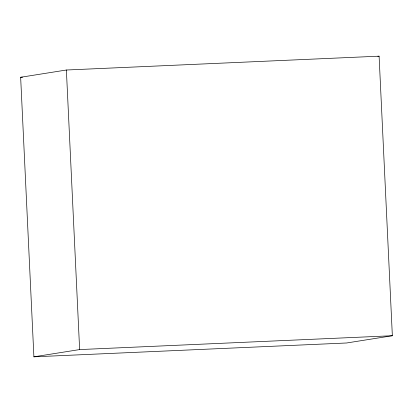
<?xml version="1.0" encoding="UTF-8"?>
<svg xmlns="http://www.w3.org/2000/svg" width="413" height="413" viewBox="0 0 413 413"><rect width="100%" height="100%" fill="white"/><g stroke="black" fill="none" stroke-linecap="round" stroke-linejoin="round"><path stroke-width="0.62" d="M20.65 77.267L66.379 70.014L379.098 56.173L392.35 335.733L346.621 342.986L33.902 356.827L20.65 77.267L22.581 77.185M377.828 56.374L379.098 56.173M33.902 356.827L79.632 349.574L392.35 335.733M66.379 70.014L79.632 349.574"/></g></svg>
